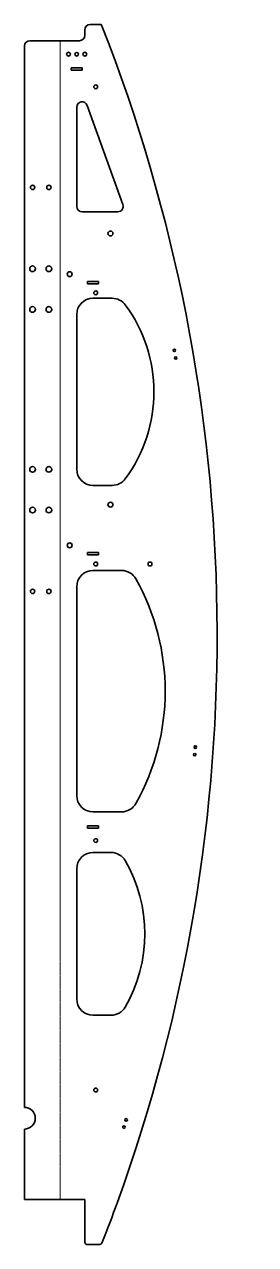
# Model space of a CAD drawing. Header units: inches. Extents: x 0 to 426, y 0 to 2250.
import ezdxf

# ---------------------------------------------------------------- set-up
doc = ezdxf.new("R2010")
doc.units = ezdxf.units.IN
doc.header["$MEASUREMENT"] = 0
doc.linetypes.add('Chain', pattern=[13.68, 9.12, -1.14, 2.28, -1.14])
doc.layers.add('SIMUMAK Bend Centerline (ISO)', color=7, linetype='Chain', lineweight=9)
doc.layers.add('SIMUMAK Visible (ISO)', color=7, linetype='Continuous', lineweight=35)

# ---------------------------------------------------------------- blocks, each defined once
blk = doc.blocks.new('PTM-03-COSI01')
at = {"layer": 'SIMUMAK Bend Centerline (ISO)', "ltscale": 0.263158}
blk.add_line((65.7, 2220), (65.7, 83), dxfattribs=at)
at = {"layer": 'SIMUMAK Visible (ISO)'}
for p, q in [((140.1, 2250), (121.3, 2250)), ((111.3, 2240), (111.3, 2230)), ((0, 2210), (0, 253)), ((101.3, 2220), (10, 2220)), ((86.2, 2165.9), (86.2, 2170.1)), ((86.2, 2170.1), (106.4, 2170.1)), ((106.4, 2165.9), (86.2, 2165.9)), ((106.4, 2170.1), (106.4, 2165.9)), ((96.3, 1914.5), (96.3, 2097.2)), ((115.7, 2100.6), (181.5, 1917.9)), ((172.1, 1904.5), (106.3, 1904.5)), ((116.1, 1776.2), (136.5, 1776.2)), ((116.1, 1771.8), (116.1, 1776.2)), ((136.5, 1771.8), (116.1, 1771.8)), ((136.5, 1776.2), (136.5, 1771.8)), ((126.3, 1745), (161.7, 1745)), ((96.3, 1430), (96.3, 1715)), ((161.7, 1400), (126.3, 1400)), ((116.1, 1276.2), (136.5, 1276.2)), ((116.1, 1271.8), (116.1, 1276.2)), ((136.5, 1271.8), (116.1, 1271.8)), ((136.5, 1276.2), (136.5, 1271.8)), ((126.3, 1243), (179.1, 1243)), ((96.3, 828), (96.3, 1213)), ((179.1, 798), (126.3, 798)), ((116.1, 772.2), (136.5, 772.2)), ((116.1, 767.8), (116.1, 772.2)), ((136.5, 767.8), (116.1, 767.8)), ((136.5, 772.2), (136.5, 767.8)), ((126.3, 723), (159.7, 723)), ((96.3, 453), (96.3, 693)), ((159.7, 423), (126.3, 423)), ((0, 213), (0, 83)), ((0, 83), (111.3, 83)), ((111.3, 83), (111.3, 4)), ((138.6, 0), (115.3, 0))]:
    blk.add_line(p, q, dxfattribs=at)
for centre, radius in [((81.3, 2195), 3.5), ((96.3, 2195), 3.3), ((111.3, 2195), 3.5), ((131.3, 2135), 3.5), ((15, 1949.5), 4), ((45, 1949.5), 4), ((158.4, 1864.5), 4.5), ((15, 1799.5), 5.25), ((45, 1799.5), 5.25), ((83.4, 1789.5), 4.5), ((131.3, 1755), 3.5), ((15, 1724.5), 5.25), ((45, 1724.5), 5.25), ((276.3, 1648.8), 2.25), ((278.7, 1635), 2.25), ((15, 1429.5), 5.25), ((45, 1429.5), 5.25), ((15, 1354.5), 5.25), ((45, 1354.5), 5.25), ((158.4, 1364.5), 4.5), ((83.4, 1289.5), 4.5), ((131.3, 1255), 3.5), ((231.3, 1255), 3.5), ((15, 1204.5), 4), ((45, 1204.5), 4), ((313.8, 903.3), 2.25), ((314.8, 917.3), 2.25), ((131.3, 745), 3.5), ((131.3, 285), 3.5), ((187.4, 230), 2.25), ((183.2, 216.6), 2.25)]:
    blk.add_circle(centre, radius, dxfattribs=at)
at = {"layer": 'SIMUMAK Visible (ISO)', "extrusion": (0, 0, -1)}
for centre, radius, start, end in [((-121.3, 2240), 10, 0, 90), ((-140.1, 2248), 2, 90, 158.5552), ((2720.1, 1124.5), 3075, 158.5552, 199.8966), ((-10, 2210), 10, 0, 90), ((31.4, 1572.5), 270, 143.5764, 216.4236), ((165.8, 1020.5), 425, 150.834, 209.166), ((48.2, 573), 270, 150, 210), ((0, 233), 20, 90, 270), ((1802, 792.2), 2098.6, 199.8966, 202.1049), ((-115.3, 4), 4, 270, 0), ((-138.6, 4), 4, 202.1049, 270)]:
    blk.add_arc(centre, radius, start, end, dxfattribs=at)
at = {"layer": 'SIMUMAK Visible (ISO)'}
for centre, radius, start, end in [((101.3, 2230), 10, 270, 0), ((106.3, 2097.2), 10, 19.7989, 180), ((106.3, 1914.5), 10, 180, 270), ((172.1, 1914.5), 10, 270, 19.7989), ((126.3, 1715), 30, 90, 180), ((161.7, 1715), 30, 36.4236, 90), ((126.3, 1430), 30, 180, 270), ((161.7, 1430), 30, 270, 323.5764), ((126.3, 1213), 30, 90, 180), ((179.1, 1213), 30, 29.166, 90), ((126.3, 828), 30, 180, 270), ((179.1, 828), 30, 270, 330.834), ((126.3, 693), 30, 90, 180), ((159.7, 693), 30, 30, 90), ((126.3, 453), 30, 180, 270), ((159.7, 453), 30, 270, 330)]:
    blk.add_arc(centre, radius, start, end, dxfattribs=at)

msp = doc.modelspace()

# ---------------------------------------------------------------- block references
msp.add_blockref('PTM-03-COSI01', (0, 0))

doc.saveas('drawing.dxf')
